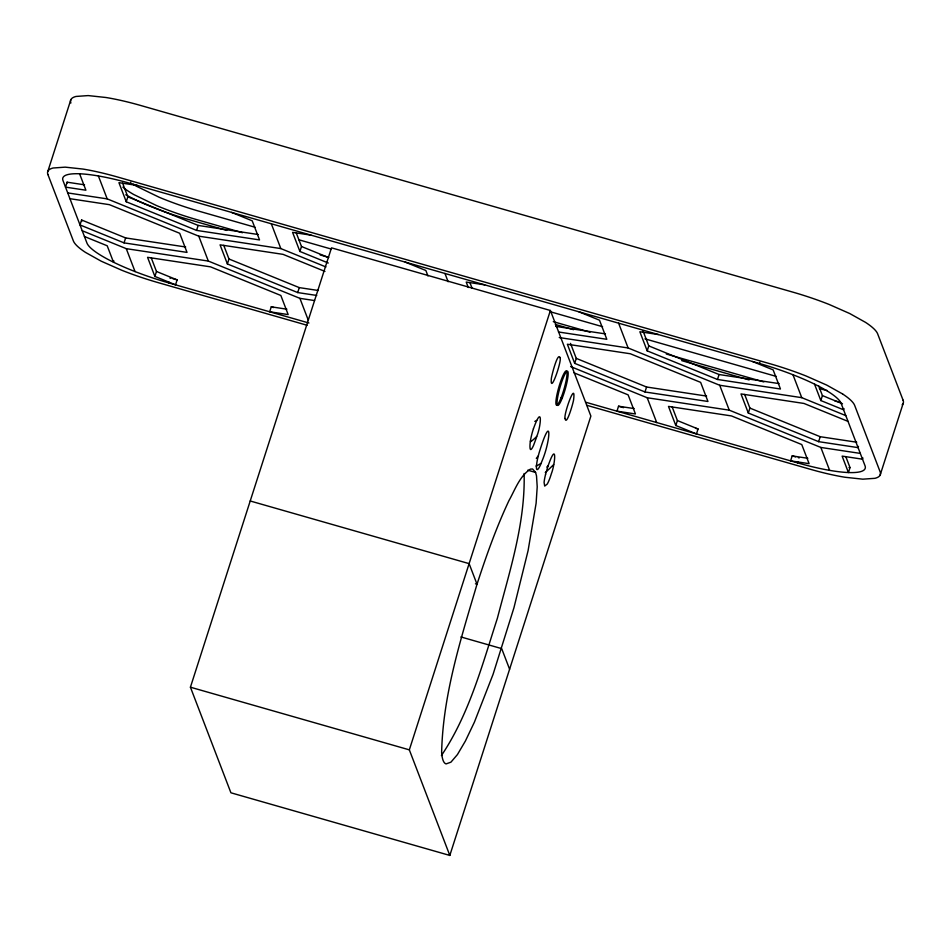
<?xml version="1.0" encoding="UTF-8"?>
<svg xmlns="http://www.w3.org/2000/svg" width="951" height="951" viewBox="0 0 951 951"><rect width="100%" height="100%" fill="white"/><g stroke="black" fill="none" stroke-linecap="round" stroke-linejoin="round"><path stroke-width="1.43" d="M530.396 441.109L530.194 442.572A25.772 3.994 -74 0 0 530.052 447.98A21.968 3.4 -74 0 0 530.147 448.67L530.373 449.264A15.252 2.366 -74 0 0 531.347 449.205A13.968 2.164 -74 0 0 533.654 445.127L536.174 438.292A21.172 3.281 -74 0 0 536.756 436.402C541.333 425.43 542.771 402.867 533.428 428.77M545.541 474.525A13.956 2.164 -74 0 0 544.091 482.419L544.685 486.08L547.17 484.13A14.431 2.235 -74 0 0 549.547 479.078A14.039 2.175 -74 0 0 551.33 473.8C555.265 463.85 557.345 439.433 548.073 465.931A21.16 3.281 -74 0 0 547.467 467.773L545.541 474.549M47.835 171.358L70.814 99.796M84.568 184.827L67.093 182.188L65.512 187.133L85.899 190.212L79.599 173.783M185.695 246.998L125.639 237.928L81.596 219.99L80.003 224.935L124.046 242.874L187.026 252.395L179.703 233.292L109.401 204.667L69.946 198.7M308.944 323.019L168.517 282.827A78.422 15.632 17.8 0 1 86.933 243.016L63.016 180.619A78.422 15.632 17.8 0 1 130.406 183.448L130.81 182.212M231.557 212.394L252.217 220.81L259.54 239.914L196.56 230.392L126.257 201.767L127.838 196.821L122.608 183.174M113.894 260.966L113.502 262.203L107.201 245.774L84.437 236.514M124.046 242.874L125.639 237.928M156.475 271.475L177.124 279.891L175.531 284.836L154.882 276.432L156.475 271.475L151.245 257.828M168.517 282.827L168.814 281.9M170.003 278.191L170.978 278.132M196.56 230.392L198.153 225.435L258.196 234.517M316.731 295.452L297.699 292.563L227.384 263.95L228.977 258.993L223.747 245.346M286.905 309.194L271.261 306.828L269.668 311.773L288.165 314.579L280.842 295.476L210.54 266.851L147.56 257.329L154.882 276.432M328.285 263.023L299.898 251.456L301.491 246.511L296.248 232.864M297.699 292.563L299.28 287.618L318.323 290.495M190.426 687.204L331.495 247.842L550.391 310.49L590.88 416.086L449.811 855.436L230.915 792.789L190.426 687.204L409.334 749.852L449.811 855.436M409.334 749.852L550.391 310.49M574.677 363.341L567.355 344.238L630.323 353.76L700.637 382.373L707.96 401.477L644.98 391.967L574.677 363.341L576.258 358.384L570.505 343.382M634.198 408.585L618.542 406.22L616.949 411.165L635.446 413.97L628.124 394.867L574.047 372.84M752.491 361.487L773.139 369.891L780.462 388.995L717.482 379.473L647.179 350.848L648.772 345.902L643.019 330.889M644.98 391.967L646.573 387.009L706.617 396.091M677.397 420.568L698.046 428.972L696.465 433.929L675.804 425.513L677.397 420.568L672.167 406.921M717.482 379.473L719.075 374.528L779.131 383.61M585.578 402.19L797.616 462.875A78.422 15.632 17.8 0 0 865.006 465.705L841.088 403.307A78.422 15.632 17.8 0 0 759.504 363.496L759.908 362.26M858.48 446.388L858.075 447.624L818.621 441.656L748.318 413.031L749.899 408.086L744.669 394.439M807.839 458.287L792.183 455.909L790.59 460.866L809.099 463.66L801.764 444.557L731.462 415.932L668.482 406.41L675.804 425.513M797.616 462.875L798.008 461.639M843.977 408.573L843.585 409.81L820.82 400.549L822.413 395.604L818.74 386.011M818.621 441.656L820.214 436.711L856.744 442.227M845.819 456.635L850.016 467.595L848.423 472.54L842.122 456.111L862.509 459.19L862.914 457.954M880.186 474.965L903.165 403.402M441.419 755.546C469.164 714.284 482.193 665.141 497.373 618.293C509.677 570.992 525.451 522.872 524.108 473.515M536.685 436.485L535.532 437.638A17.807 6.716 -44.3 0 1 530.503 441.846M546.813 467.048L548.073 465.931M137.431 185.457L118.934 182.663L126.257 201.767M67.723 192.922L107.19 198.878L198.771 236.169L280.83 248.58L325.943 266.946M311.072 235.159L292.575 232.353L299.898 251.456M484.713 284.848L466.216 282.055L468.308 287.511M82.226 230.724L126.269 248.663L208.317 261.061L299.91 298.352L314.567 300.564M658.354 334.55L639.857 331.744L647.179 350.848M555.681 326.383L605.478 333.908M558.487 331.994L606.821 339.305L599.499 320.202L578.85 311.785M559.247 337.557L628.112 347.971L719.705 385.262L801.752 397.661L845.796 415.599M570.636 366.575L647.191 397.744L729.251 410.154L820.844 447.445L860.298 453.401M130.406 183.448L759.504 363.496M255.011 227.23L199.912 211.467A77.257 15.406 17.8 0 1 159.257 197.285L136.373 186.194A73.405 14.634 17.8 0 1 133.092 184.232M298.816 239.771L331.305 249.067M550.308 311.75L602.577 326.704M644.968 338.841L776.361 376.441M242.457 232.71L197.237 219.776A77.257 15.406 17.8 0 1 156.594 205.594L133.699 194.503A73.405 14.634 17.8 0 1 122.881 187.157M320.166 254.951L328.642 257.376M553.292 321.664L590.024 332.184M666.318 354.022L763.808 381.922M226.742 230.415L188.821 219.574A78.422 15.632 17.8 0 1 125.746 194.765M555.325 324.457L573.584 329.688M681.712 360.631L749.115 379.925M172.737 278.631L177.124 279.891M271.261 306.828L273.745 307.542M618.542 406.22L623.511 407.646M695.561 428.259L698.046 428.972M792.183 455.909L795.69 456.92M798.329 457.669L799.197 457.918M307.125 325.266L158.104 282.613A79.741 15.894 17.8 0 1 121.787 270.262L101.281 261.228L85.424 252.36A84.996 16.94 17.8 0 1 73.346 240.865L47.919 174.568M586.874 405.328L810.407 469.295A79.741 15.894 17.8 0 0 845.035 477.259L862.819 479.173L874.944 478.317A84.996 16.94 17.8 0 0 880.103 471.755L854.687 405.459A84.996 16.94 17.8 0 0 842.61 393.976M527.757 470.186L535.591 472.433L536.519 475.904L537.208 486.841L536.102 503.305L528.078 550.665L513.944 607.76L493.082 674.295L474.394 722.178L465.396 741.019L457.419 754.583L450.917 762.179L446.138 763.891A121.122 18.77 -74 0 1 441.644 752.182C442.964 694.682 460.855 638.977 477.01 584.235C486.234 555.883 496.244 527.698 508.916 500.678C515.05 489.753 519.519 476.285 530.408 469.128L532.572 468.974L535.591 472.433M250.22 500.987L469.116 563.634L477.01 584.235L475.441 583.795M460.89 636.944L501.7 648.63L509.605 669.231M822.413 395.604L842.491 403.771M848.019 421.388L803.975 403.45L740.995 393.928L748.318 413.031M648.772 345.902L719.075 374.528M405.209 262.096L425.858 270.5L427.95 275.956M749.899 408.086L820.214 436.711M301.491 246.511L328.523 257.519M576.258 358.384L646.573 387.009M324.957 271.427L283.041 254.357L220.061 244.847L227.384 263.95M127.838 196.821L198.153 225.435M228.977 258.993L299.28 287.618M842.598 393.964L826.74 385.096L806.234 376.061A79.741 15.894 17.8 0 0 769.918 363.71L117.615 177.029A79.741 15.894 17.8 0 0 82.987 169.064L65.215 167.15L53.078 168.006A84.996 16.94 17.8 0 0 47.919 174.568M903.081 400.193L877.666 333.896A84.996 16.94 17.8 0 0 865.588 322.401L849.718 313.533L829.213 304.486A79.741 15.894 17.8 0 0 792.896 292.147L140.593 105.454A79.741 15.894 17.8 0 0 105.965 97.501L88.181 95.587L76.056 96.443A84.996 16.94 17.8 0 0 70.897 103.005M814.52 384.121L820.82 400.549M792.968 374.742L801.752 397.661M820.844 447.445L829.629 470.365M719.705 385.262L729.251 410.154M618.602 323.174L628.112 347.971M647.191 397.744L656.701 422.541M469.901 282.566L471.993 288.022M444.961 273.472L448.123 281.746M271.32 223.782L280.83 248.58M299.91 298.352L308.362 320.404M198.771 236.169L208.317 261.061M98.393 175.959L107.19 198.878M126.269 248.663L135.054 271.582M67.093 182.188L67.378 182.901M81.596 219.99L82.012 221.072M840.042 401.988A77.257 15.406 17.8 0 1 835.026 401.084M827.287 390.564A77.257 15.406 17.8 0 1 819.382 388.626M850.016 467.595A78.422 15.632 17.8 0 1 849.005 467.547M903.081 400.193A84.996 16.94 17.8 0 1 902.178 404.746M553.66 464.54A17.807 1.533 -42.6 0 1 545.268 472.588M541.119 463.434A17.546 2.722 -74 0 1 536.661 469.116A17.546 2.722 -74 0 1 538.242 455.945M536.031 466.049A17.807 4.161 -43.8 0 0 541.131 463.22A22.17 3.435 -74 0 0 542.011 461.033C550.998 440.194 552.151 409.905 539.003 453.187A22.17 3.435 -74 0 0 538.314 455.886A17.807 4.161 -43.8 0 0 536.305 458.394M534.807 421.412A17.807 6.716 -44.3 0 1 536.744 420.449M530.408 441.086A14.538 2.259 -74 0 1 532.037 433.418A13.932 2.164 -74 0 1 533.428 428.77M560.139 357.778C561.827 361.273 549.809 396.02 551.342 378.522C551.544 376.085 557.785 351.038 560.139 357.778M565.049 418.464C566.344 427.332 573.845 400.87 573.667 399.194C575.926 379.627 563.515 414.505 565.049 418.464M561.197 397.518A17.807 2.758 -74 0 0 566.416 370.902A17.807 2.758 -74 0 0 556.775 395.604A17.807 2.758 -74 0 0 561.197 397.518M562.398 397.649A17.796 2.758 -74 0 0 567.509 371.223A17.796 2.758 -74 0 0 557.868 396.127A17.796 2.758 -74 0 0 562.398 397.649"/></g></svg>
